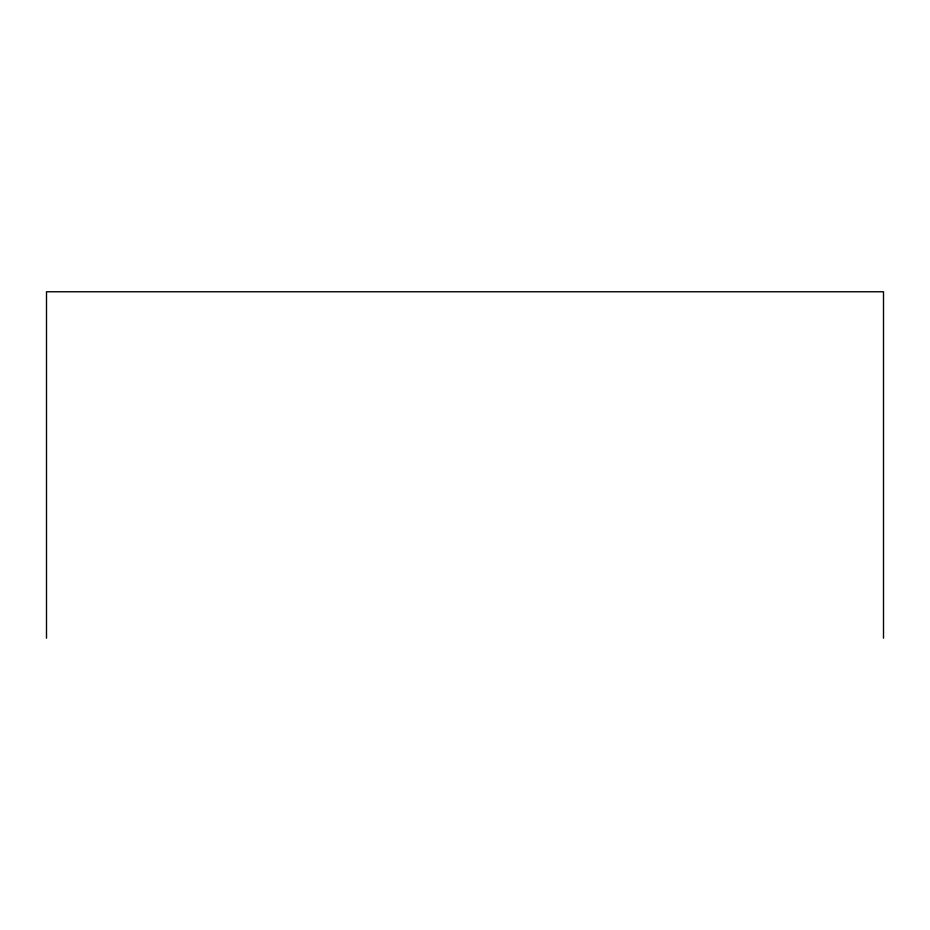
<?xml version="1.0" encoding="UTF-8"?>
<svg xmlns="http://www.w3.org/2000/svg" width="930" height="930" viewBox="0 0 930 930"><rect width="100%" height="100%" fill="white"/><g stroke="black" fill="none" stroke-linecap="round" stroke-linejoin="round"><path stroke-width="1.4" d="M883.5 638.236L883.5 291.764L46.5 291.764L46.5 638.236"/></g></svg>
